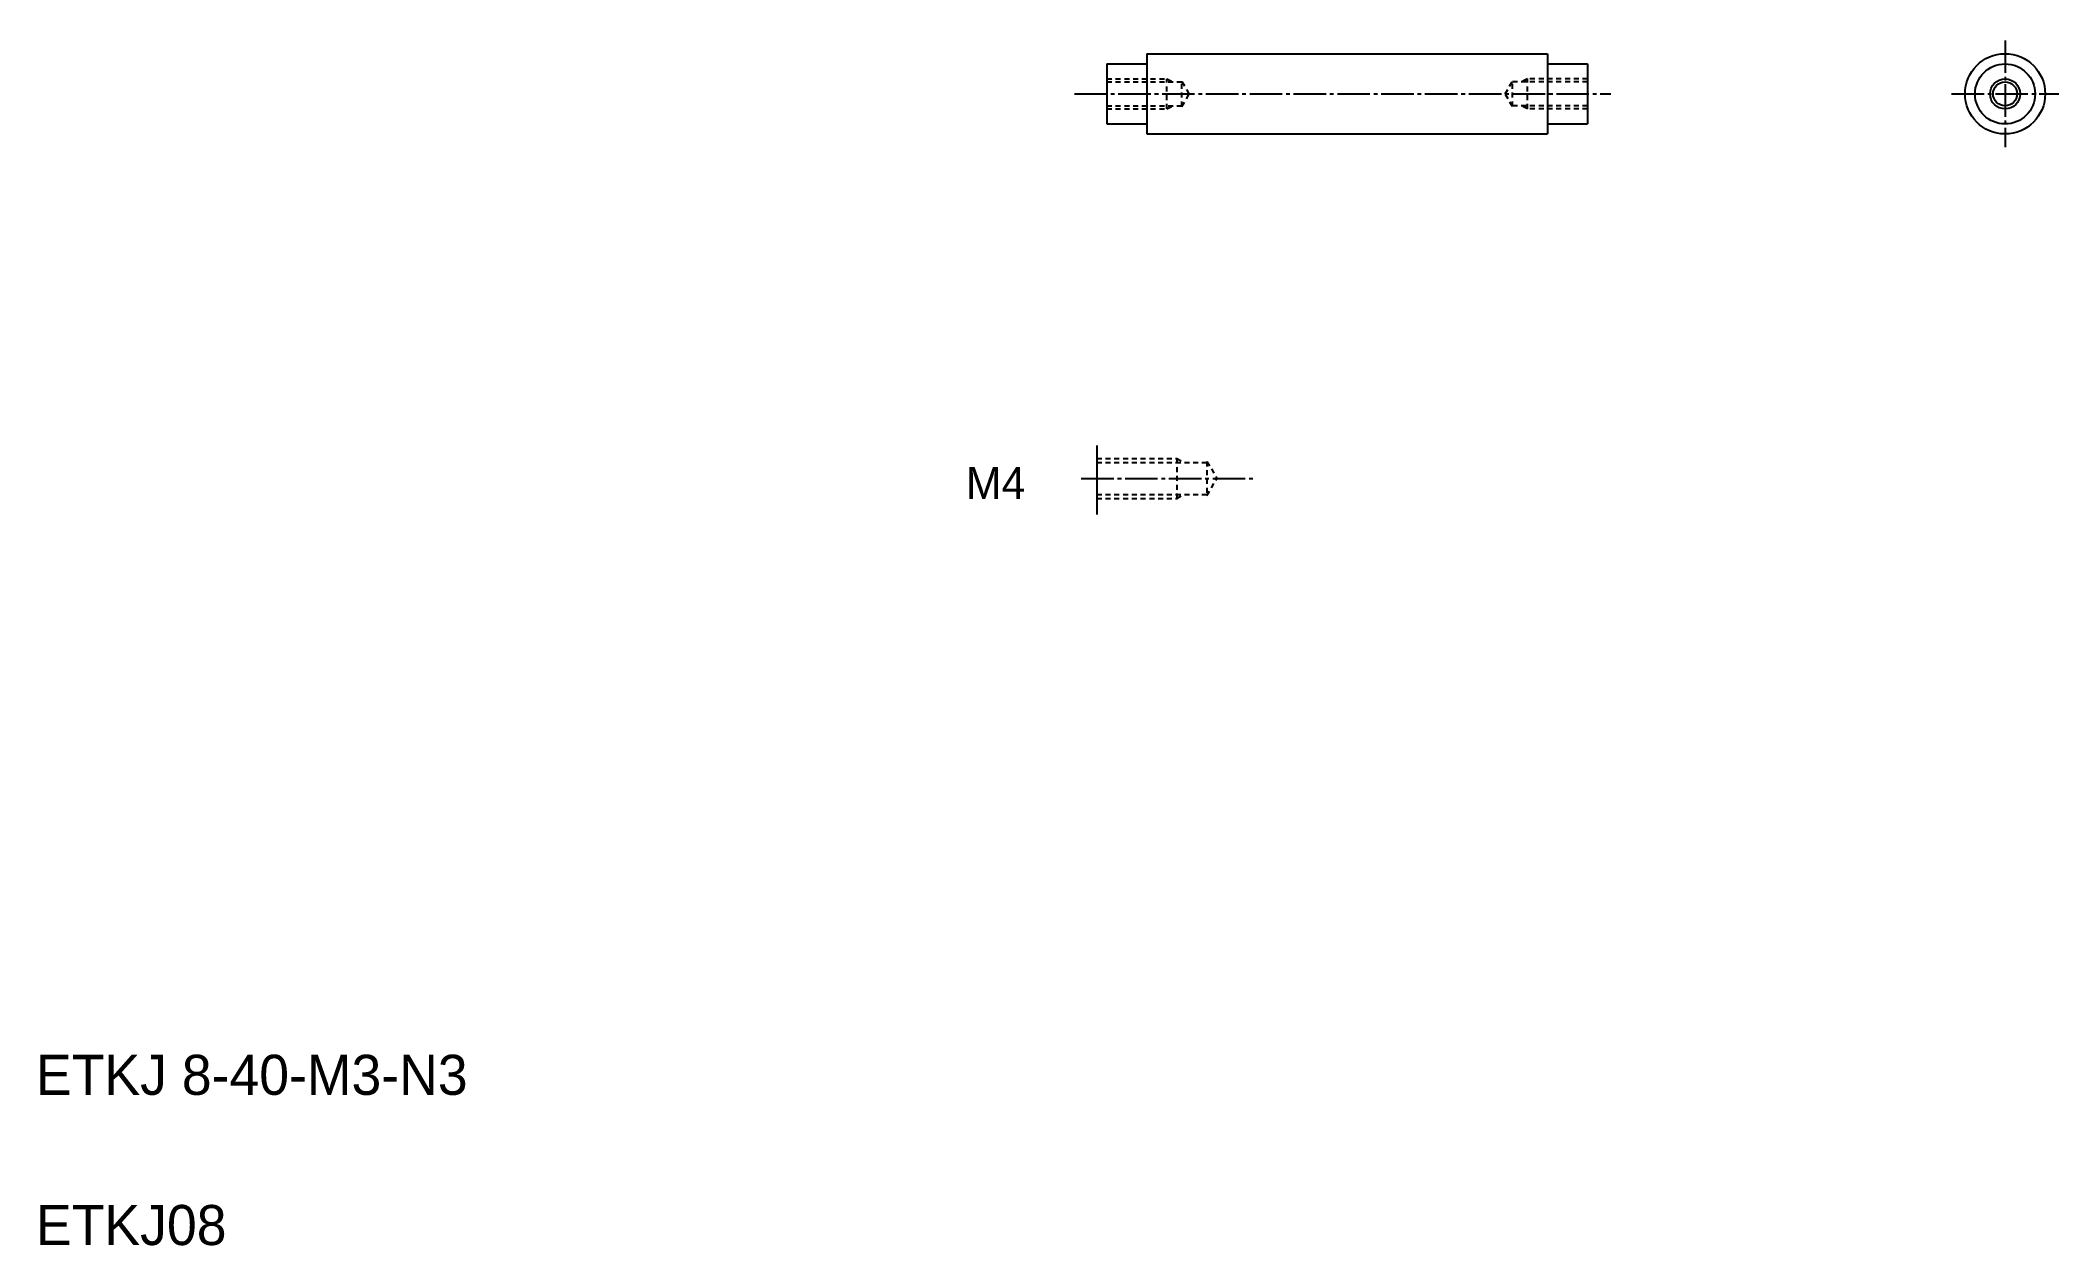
# Model space of a CAD drawing. Extents: x 10 to 212, y 10 to 130.
import ezdxf
from ezdxf.enums import TextEntityAlignment as Align

# ---------------------------------------------------------------- set-up
doc = ezdxf.new("R2010")
doc.units = 0
doc.header["$LTSCALE"] = 0.25
doc.linetypes.add('CENTER', pattern=[17.5, 13, -1.5, 1.5, -1.5])
doc.linetypes.add('DASHED', pattern=[3.5, 2, -1.5])
doc.layers.get('0').update_dxf_attribs({"linetype": 'CONTINUOUS'})
doc.layers.add('CENTER', color=1, linetype='CENTER')
doc.styles.get("Standard").update_dxf_attribs({"font": 'txt', "height": 3.2})

msp = doc.modelspace()

# ---------------------------------------------------------------- linework, layer by layer
at = {"color": 7, "linetype": 'CONTINUOUS'}
for p, q in [((116.92, 127.95), (120.92, 127.95)), ((116.92, 127.95), (116.92, 121.95)), ((120.92, 128.95), (160.92, 128.95)), ((120.92, 128.95), (120.92, 120.95)), ((160.92, 128.95), (160.92, 120.95)), ((160.92, 127.95), (164.92, 127.95)), ((164.92, 127.95), (164.92, 121.95)), ((116.92, 126.45), (116.92, 123.45)), ((116.92, 121.95), (120.92, 121.95)), ((120.92, 120.95), (160.92, 120.95)), ((160.92, 121.95), (164.92, 121.95)), ((115.92, 89.85), (115.92, 82.96))]:
    msp.add_line(p, q, dxfattribs=at)
at = {"color": 3, "linetype": 'DASHED'}
for p, q in [((116.92, 126.45), (122.92, 126.45)), ((116.92, 126.15), (124.42, 126.15)), ((122.92, 123.45), (122.92, 126.45)), ((122.92, 126.45), (123.42, 126.2)), ((125.15, 124.95), (124.42, 126.2)), ((124.42, 123.7), (124.42, 126.2)), ((124.42, 123.7), (125.15, 124.95)), ((156.7, 124.95), (157.42, 126.2)), ((157.42, 123.7), (156.7, 124.95)), ((157.42, 123.7), (157.42, 126.2)), ((164.92, 126.15), (157.42, 126.15)), ((158.92, 126.45), (158.42, 126.2)), ((164.92, 126.45), (158.92, 126.45)), ((158.92, 123.45), (158.92, 126.45)), ((116.92, 123.75), (124.42, 123.75)), ((116.92, 123.45), (122.92, 123.45)), ((122.92, 123.45), (123.42, 123.7)), ((164.92, 123.75), (157.42, 123.75)), ((158.92, 123.45), (158.42, 123.7)), ((164.92, 123.45), (158.92, 123.45)), ((115.92, 88.55), (123.92, 88.55)), ((115.92, 88.15), (126.92, 88.15)), ((123.92, 88.55), (123.92, 84.55)), ((123.92, 88.55), (124.53, 88.2)), ((126.92, 88.25), (126.92, 84.85)), ((126.92, 88.25), (127.91, 86.55)), ((115.92, 84.95), (126.92, 84.95)), ((123.92, 84.55), (124.53, 84.9)), ((126.92, 84.85), (127.91, 86.55)), ((115.92, 84.55), (123.92, 84.55))]:
    msp.add_line(p, q, dxfattribs=at)
for p, q in [((164.92, 126.45), (164.92, 126.45)), ((164.92, 124.95), (164.92, 124.95))]:
    msp.add_line(p, q)
for centre, radius in [((206.61, 124.95), 4), ((206.61, 124.94), 3), ((206.61, 124.95), 1.2)]:
    msp.add_circle(centre, radius)
at = {"color": 3}
msp.add_circle((206.61, 124.94), 1.5, dxfattribs=at)
at = {"layer": 'CENTER', "color": 1, "linetype": 'CENTER'}
for p, q in [((206.61, 130.29), (206.61, 119.61)), ((113.69, 124.95), (167.25, 124.95)), ((201.27, 124.95), (211.96, 124.95)), ((114.37, 86.55), (131.62, 86.55))]:
    msp.add_line(p, q, dxfattribs=at)

# ---------------------------------------------------------------- texts
at = {"color": 7, "linetype": 'CONTINUOUS'}
msp.add_text('M4', height=3.2, dxfattribs=at).set_placement((108.79, 86.09), align=Align.MIDDLE_RIGHT)
for s, p in [('ETKJ 8-40-M3-N3', (10, 25)), ('ETKJ08', (10, 10))]:
    msp.add_text(s, height=4).set_placement(p)

doc.saveas('drawing.dxf')
